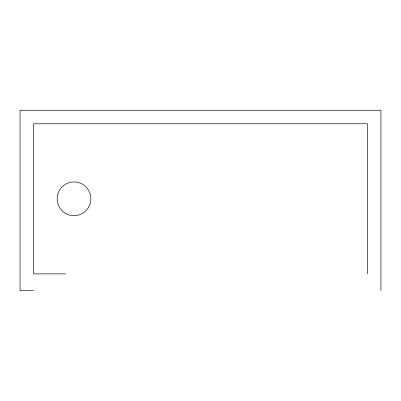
<?xml version="1.0" encoding="UTF-8"?>
<svg xmlns="http://www.w3.org/2000/svg" width="401" height="401" viewBox="0 0 401 401"><rect width="100%" height="100%" fill="white"/><g stroke="black" fill="none" stroke-linecap="round" stroke-linejoin="round"><path stroke-width="0.6" d="M65.584 273.863L33.544 273.863L33.544 123.769L367.456 123.769L367.456 273.863M33.544 290.725L20.05 290.725L20.05 110.275L380.95 110.275L380.95 290.725M65.203 213.192A16.862 16.862 0 0 0 90.877 199.257A16.862 16.862 0 0 0 65.97 183.994A16.862 16.862 0 0 0 65.203 213.192"/></g></svg>
